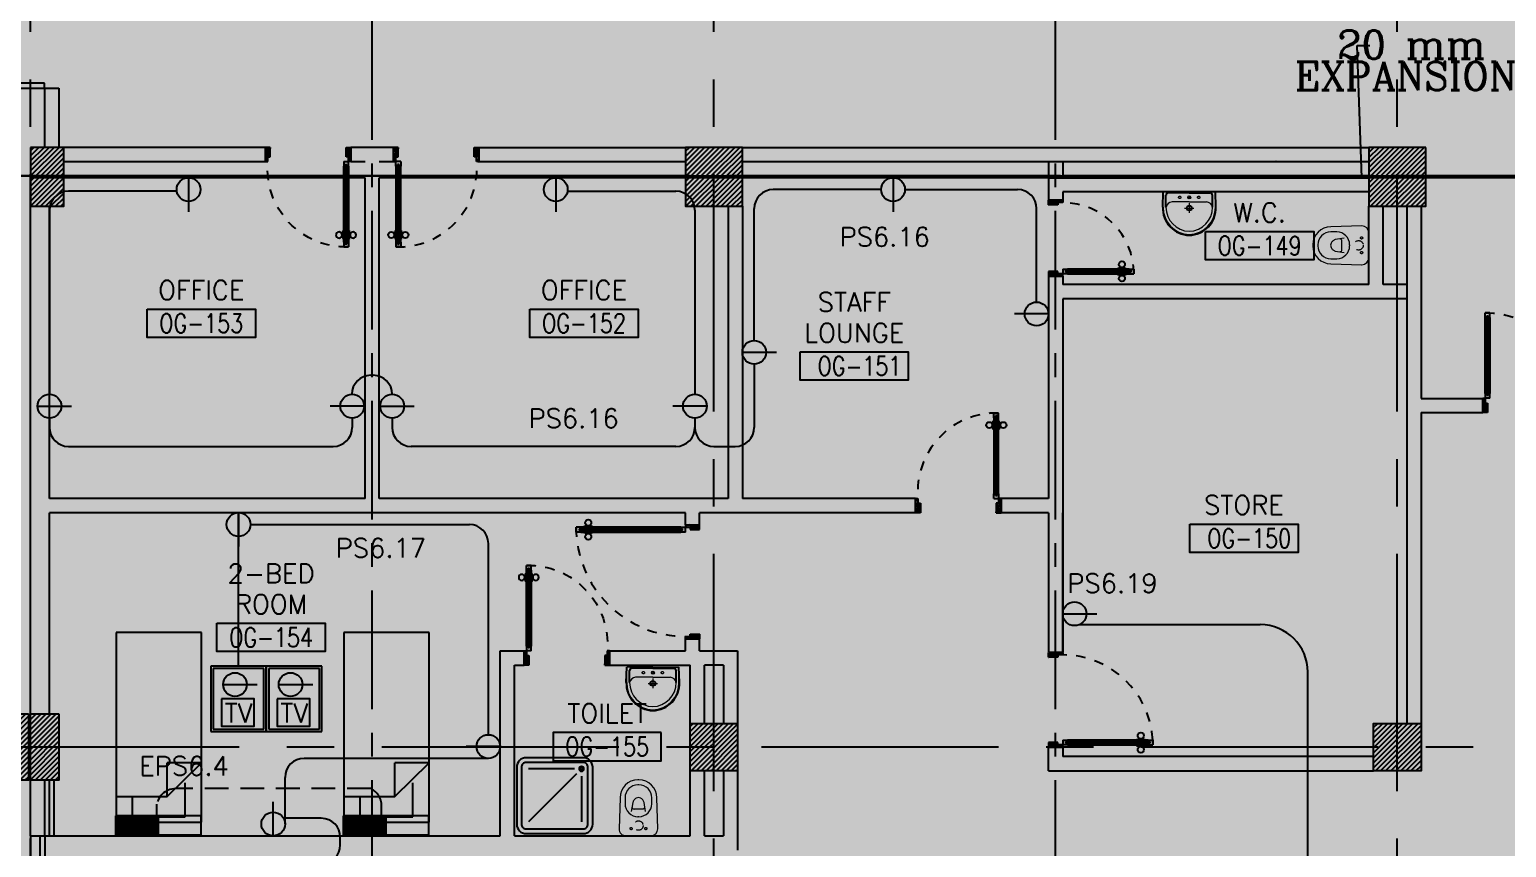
# Model space of a CAD drawing. Extents: x 0 to 93, y -1.5 to 78.
# Drawn here: x 50.06 to 65.62, y 25.94 to 34.56 of the extents above; entities that cross this region are included whole.
import ezdxf
from ezdxf.enums import TextEntityAlignment as Align

# ---------------------------------------------------------------- set-up
doc = ezdxf.new("R2010")
doc.units = 0
doc.header["$MEASUREMENT"] = 0
for name, pattern in [('CENTER', [2, 1.25, -0.25, 0.25, -0.25]), ('CENTERX2', [4, 2.5, -0.5, 0.5, -0.5]), ('DASHED', [0.75, 0.5, -0.25]), ('HIDDEN', [0.375, 0.25, -0.125]), ('HIDDEN2', [0.1875, 0.125, -0.0625])]:
    doc.linetypes.add(name, pattern=pattern)
doc.layers.get('0').update_dxf_attribs({"color": 11, "linetype": 'CONTINUOUS'})
for name, color, linetype in [('AXES', 11, 'CENTERX2'), ('AXES1', 11, 'CENTER'), ('COL', 11, 'CONTINUOUS'), ('DOOR', 11, 'CONTINUOUS'), ('E-CLINE', 4, 'CONTINUOUS'), ('E-HLINE', 4, 'HIDDEN'), ('E-SOCKETS', 4, 'CONTINUOUS'), ('E-TEXT', 4, 'CONTINUOUS'), ('EJ', 11, 'CONTINUOUS'), ('FIX', 11, 'CONTINUOUS'), ('FUR', 11, 'CONTINUOUS'), ('HAT', 11, 'CONTINUOUS'), ('INSUL', 11, 'CONTINUOUS'), ('RM-BOX', 11, 'CONTINUOUS'), ('RM-NAME', 11, 'CONTINUOUS'), ('RM-NO', 11, 'CONTINUOUS'), ('ROOF', 11, 'CONTINUOUS'), ('WALL', 11, 'CONTINUOUS'), ('WALL-F', 11, 'CONTINUOUS'), ('WIN', 11, 'CONTINUOUS')]:
    doc.layers.add(name, color=color, linetype=linetype)
doc.styles.add('ROMANC', font='romanc', dxfattribs={"height": 0.1})
doc.styles.add('ROMANS', font='ROMANS.shx', dxfattribs={"width": 0.6})
doc.dimstyles.new('DIM-OUT', dxfattribs={"dimscale": 0, "dimtxt": 0.24, "dimasz": 0.08, "dimexe": 0.02, "dimexo": 0.02, "dimgap": 0.05, "dimtad": 1, "dimdec": 0, "dimlfac": 1000, "dimzin": 0, "dimdsep": 46, "dimtxsty": 'ROMANS', "dimblk1": 'ARCHTICK', "dimblk2": 'ARCHTICK', "dimsah": 1, "dimcen": 0.01, "dimdle": 0.08, "dimclrd": 7, "dimclre": 7, "dimclrt": 2, "dimadec": 0, "dimazin": 0, "dimtp": 2, "dimtm": 2, "dimtfac": 0.114286, "dimtdec": 0, "dimtix": 1, "dimtmove": 2, "dimatfit": 3, "dimldrblk": 'ARCHTICK', "dimfxl": 0, "dimtolj": 1, "dimtzin": 0, "dimarcsym": 0})

# ---------------------------------------------------------------- blocks, each defined once
blk = doc.blocks.new('A$C376C1807')
at = {"layer": 'DOOR'}
for p, q in [((0, 0.9), (0, 0.85)), ((0.9, 0.9), (0, 0.9)), ((0, 0.85), (0.899, 0.85))]:
    blk.add_line(p, q, dxfattribs=at)
blk.add_arc((0, 0.9), 0.9, 270, 0, dxfattribs=at)
blk = doc.blocks.new('AH20A')
at = {"layer": 'FUR'}
for p, q in [((0, 0.5), (0, -0.5)), ((1, 0.5), (0, 0.5)), ((0.1358, 0.5), (0.1358, -0.0987)), ((1, -0.5), (1, 0.5)), ((0.1358, 0.3112), (0.0277, 0.3112)), ((0.0277, 0.3112), (0.0277, -0.3087)), ((0.1358, -0.0987), (0.3125, -0.5)), ((0.1358, -0.0987), (0.3125, -0.0987)), ((0.3125, -0.5), (0.3125, -0.0987)), ((0.0277, -0.3087), (0.2076, -0.3087)), ((0, -0.5), (1, -0.5))]:
    blk.add_line(p, q, dxfattribs=at)
blk = doc.blocks.new('WC1')
at = {"layer": 'FIX', "lineweight": 20}
for p, q in [((-210, 204), (-538, 194)), ((-727, 5), (-727, -5)), ((-674, 5), (-674, -5)), ((-534, 24), (-540, 0)), ((-540, 0), (-534, -24)), ((-475, 141), (-538, 141)), ((-395, 76), (-490, 60)), ((-339, 5), (-339, -5)), ((-137, 0), (-137, 131)), ((-137, -131), (-137, 0)), ((-538, -141), (-475, -141)), ((-490, -60), (-395, -76)), ((-538, -194), (-210, -204)), ((-213, -204), (-210, -204))]:
    blk.add_line(p, q, dxfattribs=at)
at = {"layer": 'FIX', "linetype": 'Continuous', "lineweight": 20}
blk.add_line((-420, -47), (-420, 45), dxfattribs=at)
at = {"layer": 'FIX', "linetype": 'HIDDEN2', "lineweight": 20, "ltscale": 0.3}
blk.add_circle((-245, 0), 49.8, dxfattribs=at)
at = {"layer": 'FIX', "linetype": 'HIDDEN', "lineweight": 20, "ltscale": 0.05}
for centre in [(-213, 78), (-213, -77)]:
    blk.add_circle(centre, 11.6, dxfattribs=at)
at = {"layer": 'FIX', "lineweight": 20}
for centre, radius, start, end in [((-538, 5), 189, 90, 180), ((-210, 131), 73, 360, 90), ((-538, 5), 136, 90, 180), ((-473, -7), 68.2, 128.9242, 152.8468), ((-464, -18), 82, 108.496, 128.9242), ((-475, 5), 136, 360, 90), ((-538, -5), 189, 180, 270), ((-538, -5), 136, 180, 270), ((-473, 7), 68.2, 207.1532, 231.0758), ((-464, 18), 82, 231.0758, 251.504), ((-475, -5), 136, 270, 0), ((-210, -131), 73, 270, 0)]:
    blk.add_arc(centre, radius, start, end, dxfattribs=at)
at = {"layer": 'FIX', "linetype": 'Continuous', "lineweight": 20}
for centre, start, end in [((-443, 46), 357.6662, 91.6121), ((-442, -46), 268.3879, 2.3338)]:
    blk.add_arc(centre, 22.3, start, end, dxfattribs=at)
blk = doc.blocks.new('LAV1')
at = {"layer": 'FIX', "linetype": 'ByBlock', "ltscale": 0.3}
for p, q in [((-280, 210), (-275, 50)), ((-245, 210), (-245, 85)), ((245, 210), (245, 85)), ((280, 210), (275, 50)), ((0, 60), (-220, 60)), ((0, 60), (220, 60))]:
    blk.add_line(p, q, dxfattribs=at)
at = {"layer": 'FIX', "linetype": 'Continuous', "lineweight": 20}
for p, q in [((-275, 210), (-275, 50)), ((275, 210), (275, 50)), ((0, 50), (-275, 50)), ((0, 50), (-252, 50)), ((0, 155), (-181, 155)), ((0, 155), (181, 155)), ((0, 50), (275, 50)), ((0, 50), (252, 50))]:
    blk.add_line(p, q, dxfattribs=at)
at = {"layer": 'FIX', "linetype": 'DASHED', "lineweight": 20, "ltscale": 0.05}
for p, q in [((50, 220), (-50, 220)), ((0, 170), (0, 270)), ((0, 170), (0, 270))]:
    blk.add_line(p, q, dxfattribs=at)
at = {"layer": 'FIX', "lineweight": 20}
for p, q in [((16, 107), (-15, 107)), ((0, 92), (0, 123))]:
    blk.add_line(p, q, dxfattribs=at)
for centre, radius in [((0, 220), 29.5), ((0, 220), 22.5), ((0, 107), 15.5)]:
    blk.add_circle(centre, radius, dxfattribs=at)
at = {"layer": 'FIX', "linetype": 'HIDDEN', "lineweight": 20, "ltscale": 0.05}
for centre in [(-100, 107), (100, 107)]:
    blk.add_circle(centre, 12.4, dxfattribs=at)
at = {"layer": 'FIX', "linetype": 'ByBlock', "ltscale": 0.3}
for centre, radius, start, end in [((7, 220), 287, 91.3776, 182.0064), ((-7, 220), 287, 357.9936, 88.6224), ((-220, 85), 24.9, 179.7021, 269.9486), ((220, 85), 24.9, 270.0514, 0.2979)]:
    blk.add_arc(centre, radius, start, end, dxfattribs=at)
at = {"layer": 'FIX', "linetype": 'Continuous', "lineweight": 20}
for centre, radius, start, end in [((8, 217), 283, 91.6988, 181.351), ((-8, 217), 283, 358.649, 88.3012), ((8, 212), 253, 91.7328, 180.4884), ((-8, 212), 253, 359.5116, 88.2672), ((-179, 222), 66.9, 190.2006, 268.0786), ((179, 222), 66.9, 271.9214, 349.7994)]:
    blk.add_arc(centre, radius, start, end, dxfattribs=at)
blk = doc.blocks.new('SHR1')
at = {"layer": 'FIX'}
for p, q in [((-196, 196), (-700, 700)), ((-143, 218), (-143, 700)), ((-218, 143), (-700, 143))]:
    blk.add_line(p, q, dxfattribs=at)
for points in [[(-825, 125), (-825, 725, -0.414214), (-725, 825), (-125, 825, -0.414214), (-25, 725), (-25, 125, -0.414214), (-125, 25), (-725, 25, -0.414214)], [(-775, 125), (-775, 725, -0.414214), (-725, 775), (-125, 775, -0.414214), (-75, 725), (-75, 125, -0.414214), (-125, 75), (-725, 75, -0.414214)]]:
    blk.add_lwpolyline(points, format="xyb", close=True, dxfattribs=at)
for radius in [25, 15]:
    blk.add_circle((-143, 143), radius, dxfattribs=at)
blk = doc.blocks.new('RM1')
at = {"layer": 'RM-BOX'}
blk.add_lwpolyline([(570, -200), (-570, -200), (-570, -500), (570, -500)], close=True, dxfattribs=at)
at = {"layer": 'RM-NAME', "style": 'ROMANS'}
for tag, p in [('ROOMNAME1', (0, 324)), ('ROOMNAME2', (0, 0))]:
    blk.add_attdef(tag, text='', height=200, dxfattribs=at).set_placement(p, align=Align.MIDDLE)
at = {"layer": 'RM-NO', "style": 'ROMANS', "width": 0.8}
blk.add_attdef('ROOMNO', text='', height=200, dxfattribs=at).set_placement((0, -350), align=Align.MIDDLE)
blk = doc.blocks.new('DOOR90')
at = {"layer": 'DOOR', "linetype": 'ByBlock'}
for p, q in [((0, 0), (-150, 0)), ((-200, -25), (-1000, -25)), ((-200, -42), (-1000, -42)), ((-200, -58), (-1000, -58)), ((-1000, -75), (-200, -75))]:
    blk.add_line(p, q, dxfattribs=at)
at = {"layer": 'DOOR', "color": 0, "linetype": 'ByBlock'}
for p, q in [((-150, 0), (-150, -25)), ((-150, 0), (0, 0)), ((0, -50), (0, 0)), ((-1050, -25), (-1050, -75)), ((-1050, -75), (-1050, -25)), ((-1000, -25), (-1050, -25)), ((-1000, -75), (-1050, -75)), ((-1020, -42), (-1020, -58)), ((-1000, -42), (-1020, -42)), ((-1000, -58), (-1020, -58)), ((-1000, -25), (-1000, -42)), ((-1000, -58), (-1000, -75)), ((-968, -25), (-968, -18)), ((-878, -18), (-968, -18)), ((-968, -75), (-968, -82)), ((-878, -82), (-968, -82)), ((-955, -18), (-955, -9)), ((-955, -9), (-890, -9)), ((-955, -18), (-890, -18)), ((-955, -82), (-955, -91)), ((-955, -82), (-890, -82)), ((-955, -91), (-890, -91)), ((-890, -18), (-890, -9)), ((-890, -82), (-890, -91)), ((-878, -25), (-878, -18)), ((-878, -75), (-878, -82)), ((-200, -42), (-200, -25)), ((-200, -25), (-150, -25)), ((-180, -42), (-200, -42)), ((-200, -75), (-200, -58)), ((-200, -58), (-180, -58)), ((-150, -75), (-200, -75)), ((-180, -58), (-180, -42)), ((-150, -75), (-150, -25)), ((-150, -25), (-100, -25)), ((-100, -25), (-100, -50)), ((-100, -50), (0, -50)), ((-150, -900), (-150, -875)), ((-150, -875), (-100, -875)), ((0, -900), (-150, -900)), ((-150, -900), (0, -900)), ((-100, -850), (0, -850)), ((-100, -875), (-100, -850)), ((0, -850), (0, -900))]:
    blk.add_line(p, q, dxfattribs=at)
at = {"layer": 'DOOR', "color": 9, "linetype": 'ByBlock'}
for p, q in [((0, -50), (-114, 0)), ((0, -50), (-40, 0)), ((0, -50), (-100, -37)), ((0, -850), (-114, -900)), ((0, -850), (-100, -863)), ((0, -850), (-40, -900))]:
    blk.add_line(p, q, dxfattribs=at)
at = {"layer": 'DOOR', "color": 0, "linetype": 'ByBlock'}
for centre in [(-923, 24), (-923, -124)]:
    blk.add_circle(centre, 32.4, dxfattribs=at)
at = {"layer": 'DOOR', "color": 9, "linetype": 'ByBlock'}
for centre, radius, start, end in [((0, -50), 74.4, 137.7764, 180), ((0, -50), 54.4, 113.2074, 180), ((0, -50), 154, 161.1053, 166.2858), ((0, -50), 134, 158.1598, 169.28), ((0, -50), 114, 154.0838, 167.3774), ((0, -50), 94.4, 148.0182, 180), ((0, -50), 34.4, 90, 180), ((0, -50), 14.4, 90, 180), ((0, -850), 154, 193.7142, 198.8947), ((0, -850), 134, 190.72, 201.8402), ((0, -850), 94.4, 180, 211.9818), ((0, -850), 74.4, 180, 222.2236), ((0, -850), 54.4, 180, 246.7926), ((0, -850), 34.4, 180, 270), ((0, -850), 14.4, 180, 270)]:
    blk.add_arc(centre, radius, start, end, dxfattribs=at)
at = {"layer": 'DOOR', "linetype": 'HIDDEN', "ltscale": 0.5}
blk.add_arc((-222, -50), 828, 178.2701, 275.003, dxfattribs=at)
blk = doc.blocks.new('DOOR80')
at = {"layer": 'DOOR', "color": 0, "linetype": 'ByBlock'}
for p, q in [((-91, 805), (-91, 740)), ((-82, 805), (-91, 805)), ((-82, 728), (-82, 818)), ((-75, 818), (-82, 818)), ((-82, 805), (-82, 740)), ((-75, 850), (-75, 900)), ((-75, 900), (-25, 900)), ((-25, 900), (-75, 900)), ((-58, 850), (-75, 850)), ((-58, 850), (-58, 870)), ((-42, 870), (-58, 870)), ((-42, 850), (-42, 870)), ((-25, 850), (-42, 850)), ((-25, 850), (-25, 900)), ((-25, 818), (-18, 818)), ((-18, 728), (-18, 818)), ((-18, 805), (-18, 740)), ((-18, 805), (-9, 805)), ((-9, 805), (-9, 740)), ((-82, 740), (-91, 740)), ((-75, 728), (-82, 728)), ((-25, 728), (-18, 728)), ((-18, 740), (-9, 740)), ((-75, 200), (-58, 200)), ((-75, 150), (-75, 200)), ((-58, 200), (-58, 180)), ((-58, 180), (-42, 180)), ((-42, 200), (-25, 200)), ((-42, 180), (-42, 200)), ((-25, 200), (-25, 150)), ((-800, 150), (-800, 0)), ((-800, 150), (-775, 150)), ((-800, 0), (-800, 150)), ((-750, 0), (-800, 0)), ((-775, 150), (-775, 100)), ((-775, 100), (-750, 100)), ((-750, 100), (-750, 0)), ((-75, 150), (-25, 150)), ((-50, 100), (-50, 0)), ((-25, 100), (-50, 100)), ((-50, 0), (0, 0)), ((0, 150), (-25, 150)), ((-25, 150), (-25, 100)), ((0, 0), (0, 150)), ((0, 150), (0, 0))]:
    blk.add_line(p, q, dxfattribs=at)
at = {"layer": 'DOOR', "linetype": 'ByBlock'}
for p, q in [((-75, 850), (-75, 200)), ((-58, 200), (-58, 850)), ((-42, 200), (-42, 850)), ((-25, 200), (-25, 850))]:
    blk.add_line(p, q, dxfattribs=at)
at = {"layer": 'DOOR', "color": 9, "linetype": 'ByBlock'}
for p, q in [((-750, 0), (-800, 114)), ((-750, 0), (-800, 40)), ((-750, 0), (-763, 100)), ((-50, 0), (0, 114)), ((-50, 0), (-37, 100)), ((-50, 0), (0, 40))]:
    blk.add_line(p, q, dxfattribs=at)
at = {"layer": 'DOOR', "color": 0, "linetype": 'ByBlock'}
for centre in [(-124, 773), (24, 773)]:
    blk.add_circle(centre, 32.4, dxfattribs=at)
at = {"layer": 'DOOR', "linetype": 'HIDDEN', "ltscale": 0.5}
blk.add_arc((-25, 150), 750, 90, 180, dxfattribs=at)
at = {"layer": 'DOOR', "color": 9, "linetype": 'ByBlock'}
for centre, radius, start, end in [((-750, 0), 154, 103.7142, 108.8947), ((-750, 0), 134, 100.72, 111.8402), ((-750, 0), 94.4, 90, 121.9818), ((-750, 0), 74.4, 90, 132.2236), ((-750, 0), 54.4, 90, 156.7926), ((-750, 0), 34.4, 90, 180), ((-750, 0), 14.4, 90, 180), ((-50, 0), 94.4, 58.0182, 90), ((-50, 0), 74.4, 47.7764, 90), ((-50, 0), 54.4, 23.2074, 90), ((-50, 0), 34.4, 0, 90), ((-50, 0), 14.4, 0, 90), ((-50, 0), 134, 68.1598, 79.28), ((-50, 0), 114, 64.0838, 77.3774), ((-50, 0), 154, 71.1053, 76.2858)]:
    blk.add_arc(centre, radius, start, end, dxfattribs=at)
blk = doc.blocks.new('DOOR-10')
at = {"layer": 'DOOR', "color": 0, "linetype": 'ByBlock'}
for p, q in [((-26, 1100), (-76, 1100)), ((-76, 1100), (-26, 1100)), ((-76, 1050), (-76, 1100)), ((-26, 1050), (-26, 1100)), ((-83, 1005), (-92, 1005)), ((-92, 1005), (-92, 940)), ((-83, 940), (-92, 940)), ((-76, 1018), (-83, 1018)), ((-83, 928), (-83, 1018)), ((-83, 1005), (-83, 940)), ((-59, 1050), (-76, 1050)), ((-43, 1070), (-59, 1070)), ((-59, 1050), (-59, 1070)), ((-43, 1050), (-43, 1070)), ((-26, 1050), (-43, 1050)), ((-26, 1018), (-18, 1018)), ((-18, 928), (-18, 1018)), ((-18, 1005), (-9, 1005)), ((-18, 1005), (-18, 940)), ((-18, 940), (-9, 940)), ((-9, 1005), (-9, 940)), ((-76, 928), (-83, 928)), ((-26, 928), (-18, 928)), ((-76, 200), (-59, 200)), ((-76, 150), (-76, 200)), ((-59, 200), (-59, 180)), ((-59, 180), (-43, 180)), ((-43, 200), (-26, 200)), ((-43, 180), (-43, 200)), ((-26, 200), (-26, 150)), ((-1001, 0), (-1001, 150)), ((-1001, 150), (-976, 150)), ((-1001, 150), (-1001, 0)), ((-951, 0), (-1001, 0)), ((-976, 150), (-976, 100)), ((-976, 100), (-951, 100)), ((-951, 100), (-951, 0)), ((-76, 150), (-26, 150)), ((-51, 100), (-51, 0)), ((-26, 100), (-51, 100)), ((-51, 0), (-1, 0)), ((-1, 150), (-26, 150)), ((-26, 150), (-26, 100))]:
    blk.add_line(p, q, dxfattribs=at)
at = {"layer": 'DOOR', "linetype": 'ByBlock'}
for p, q in [((-76, 1050), (-76, 200)), ((-59, 200), (-59, 1050)), ((-43, 200), (-43, 1050)), ((-26, 200), (-26, 1050))]:
    blk.add_line(p, q, dxfattribs=at)
at = {"layer": 'DOOR', "color": 9, "linetype": 'ByBlock'}
for p, q in [((-951, 0), (-1001, 114)), ((-951, 0), (-1001, 40)), ((-951, 0), (-964, 100)), ((-51, 0), (-1, 114)), ((-51, 0), (-37, 100)), ((-51, 0), (-1, 40)), ((-1, 0), (-1, 150))]:
    blk.add_line(p, q, dxfattribs=at)
at = {"layer": 'DOOR', "color": 0, "linetype": 'ByBlock'}
for centre in [(-124, 973), (23, 973)]:
    blk.add_circle(centre, 32.4, dxfattribs=at)
at = {"layer": 'DOOR', "linetype": 'HIDDEN', "ltscale": 0.5}
blk.add_arc((-23, 149), 952, 93.1482, 179.9482, dxfattribs=at)
at = {"layer": 'DOOR', "color": 9, "linetype": 'ByBlock'}
for centre, radius, start, end in [((-951, 0), 154, 103.7142, 108.8947), ((-951, 0), 134, 100.72, 111.8402), ((-951, 0), 94.4, 90, 121.9818), ((-951, 0), 74.4, 90, 132.2236), ((-951, 0), 54.4, 90, 156.7926), ((-951, 0), 34.4, 90, 180), ((-951, 0), 14.4, 90, 180), ((-51, 0), 94.4, 58.0182, 90), ((-51, 0), 74.4, 47.7764, 90), ((-51, 0), 54.4, 23.2074, 90), ((-51, 0), 34.4, 0, 90), ((-51, 0), 14.4, 0, 90), ((-51, 0), 134, 68.1598, 79.28), ((-51, 0), 114, 64.0838, 77.3774), ((-51, 0), 154, 71.1053, 76.2858)]:
    blk.add_arc(centre, radius, start, end, dxfattribs=at)
blk = doc.blocks.new('DOOR100')
at = {"layer": 'DOOR', "color": 0, "linetype": 'ByBlock'}
for p, q in [((-76, 1251), (-76, 1301)), ((-76, 1301), (-26, 1301)), ((-26, 1301), (-76, 1301)), ((-59, 1251), (-76, 1251)), ((-59, 1251), (-59, 1271)), ((-43, 1271), (-59, 1271)), ((-43, 1251), (-43, 1271)), ((-26, 1251), (-43, 1251)), ((-26, 1251), (-26, 1301)), ((-92, 1206), (-92, 1141)), ((-83, 1206), (-92, 1206)), ((-83, 1141), (-92, 1141)), ((-83, 1129), (-83, 1219)), ((-76, 1219), (-83, 1219)), ((-83, 1206), (-83, 1141)), ((-76, 1129), (-83, 1129)), ((-26, 1219), (-19, 1219)), ((-26, 1129), (-19, 1129)), ((-19, 1129), (-19, 1219)), ((-19, 1206), (-19, 1141)), ((-19, 1206), (-10, 1206)), ((-19, 1141), (-10, 1141)), ((-10, 1206), (-10, 1141)), ((-76, 200), (-59, 200)), ((-76, 150), (-76, 200)), ((-59, 200), (-59, 180)), ((-59, 180), (-43, 180)), ((-43, 200), (-26, 200)), ((-43, 180), (-43, 200)), ((-26, 200), (-26, 150)), ((-1201, 0), (-1201, 150)), ((-1201, 150), (-1176, 150)), ((-1201, 150), (-1201, 0)), ((-1151, 0), (-1201, 0)), ((-1176, 150), (-1176, 100)), ((-1176, 100), (-1151, 100)), ((-1151, 100), (-1151, 0)), ((-76, 150), (-26, 150)), ((-51, 100), (-51, 0)), ((-26, 100), (-51, 100)), ((-51, 0), (-1, 0)), ((-1, 150), (-26, 150)), ((-26, 150), (-26, 100)), ((-1, 150), (-1, 0))]:
    blk.add_line(p, q, dxfattribs=at)
at = {"layer": 'DOOR', "linetype": 'ByBlock'}
for p, q in [((-76, 1251), (-76, 200)), ((-59, 200), (-59, 1251)), ((-43, 200), (-43, 1251)), ((-26, 200), (-26, 1251))]:
    blk.add_line(p, q, dxfattribs=at)
at = {"layer": 'DOOR', "color": 9, "linetype": 'ByBlock'}
for p, q in [((-1151, 0), (-1201, 114)), ((-1151, 0), (-1201, 40)), ((-1151, 0), (-1164, 100)), ((-51, 0), (-1, 114)), ((-51, 0), (-38, 100)), ((-51, 0), (-1, 40))]:
    blk.add_line(p, q, dxfattribs=at)
at = {"layer": 'DOOR', "color": 0, "linetype": 'ByBlock'}
for centre in [(-125, 1174), (22, 1174)]:
    blk.add_circle(centre, 32.4, dxfattribs=at)
at = {"layer": 'DOOR', "linetype": 'HIDDEN', "ltscale": 0.5}
blk.add_arc((-27, 152), 1149, 89.961, 180.0931, dxfattribs=at)
at = {"layer": 'DOOR', "color": 9, "linetype": 'ByBlock'}
for centre, radius, start, end in [((-1151, 0), 154, 103.7142, 108.8947), ((-1151, 0), 134, 100.72, 111.8402), ((-1151, 0), 94.4, 90, 121.9818), ((-1151, 0), 74.4, 90, 132.2236), ((-1151, 0), 54.4, 90, 156.7926), ((-1151, 0), 34.4, 90, 180), ((-1151, 0), 14.4, 90, 180), ((-51, 0), 94.4, 58.0182, 90), ((-51, 0), 74.4, 47.7764, 90), ((-51, 0), 54.4, 23.2074, 90), ((-51, 0), 34.4, 0, 90), ((-51, 0), 14.4, 0, 90), ((-51, 0), 134, 68.1598, 79.28), ((-51, 0), 114, 64.0838, 77.3774), ((-51, 0), 154, 71.1053, 76.2858)]:
    blk.add_arc(centre, radius, start, end, dxfattribs=at)
blk = doc.blocks.new('A$C272A55A0')
at = {"layer": 'DOOR', "color": 0, "linetype": 'ByBlock'}
for p, q in [((0, 900), (0, 1050)), ((50, 1050), (0, 1050)), ((25, 950), (50, 950)), ((25, 900), (25, 950)), ((50, 950), (50, 1050)), ((1750, 950), (1750, 1050)), ((1750, 1050), (1800, 1050)), ((1775, 950), (1750, 950)), ((1775, 900), (1775, 950)), ((1800, 1050), (1800, 900)), ((0, 900), (25, 900)), ((75, 900), (25, 900)), ((25, 850), (25, 900)), ((42, 850), (25, 850)), ((58, 870), (42, 870)), ((42, 870), (42, 850)), ((58, 850), (58, 870)), ((75, 850), (58, 850)), ((75, 900), (75, 850)), ((1725, 900), (1775, 900)), ((1725, 900), (1725, 850)), ((1725, 850), (1742, 850)), ((1742, 870), (1758, 870)), ((1742, 850), (1742, 870)), ((1758, 870), (1758, 850)), ((1758, 850), (1775, 850)), ((1800, 900), (1775, 900)), ((1775, 850), (1775, 900)), ((1718, 160), (1709, 160)), ((1709, 95), (1709, 160)), ((1725, 173), (1718, 173)), ((1718, 173), (1718, 83)), ((1718, 95), (1718, 160)), ((1775, 173), (1782, 173)), ((1782, 173), (1782, 83)), ((1782, 160), (1791, 160)), ((1782, 95), (1782, 160)), ((1791, 95), (1791, 160)), ((25, 50), (42, 50)), ((25, 50), (25, 0)), ((25, 0), (75, 0)), ((75, 0), (25, 0)), ((42, 50), (42, 30)), ((42, 30), (58, 30)), ((58, 50), (75, 50)), ((58, 50), (58, 30)), ((75, 50), (75, 0)), ((1718, 95), (1709, 95)), ((1725, 83), (1718, 83)), ((1742, 50), (1725, 50)), ((1725, 50), (1725, 0)), ((1775, 0), (1725, 0)), ((1725, 0), (1775, 0)), ((1742, 50), (1742, 30)), ((1758, 30), (1742, 30)), ((1775, 50), (1758, 50)), ((1758, 50), (1758, 30)), ((1775, 83), (1782, 83)), ((1775, 50), (1775, 0)), ((1782, 95), (1791, 95))]:
    blk.add_line(p, q, dxfattribs=at)
at = {"layer": 'DOOR', "color": 9, "linetype": 'ByBlock'}
for p, q in [((50, 1050), (0, 1010)), ((50, 1050), (0, 937)), ((50, 1050), (37, 950)), ((1750, 1050), (1800, 1010)), ((1750, 1050), (1800, 937)), ((1750, 1050), (1763, 950))]:
    blk.add_line(p, q, dxfattribs=at)
at = {"layer": 'DOOR', "linetype": 'ByBlock'}
for p, q in [((25, 850), (25, 50)), ((42, 850), (42, 50)), ((58, 850), (58, 50)), ((75, 50), (75, 850)), ((1725, 50), (1725, 850)), ((1742, 850), (1742, 50)), ((1758, 850), (1758, 50)), ((1775, 850), (1775, 50))]:
    blk.add_line(p, q, dxfattribs=at)
at = {"layer": 'DOOR', "color": 0, "linetype": 'ByBlock'}
for centre in [(1676, 128), (1824, 128)]:
    blk.add_circle(centre, 32.4, dxfattribs=at)
at = {"layer": 'DOOR', "color": 9, "linetype": 'ByBlock'}
for centre, radius, start, end in [((50, 1050), 54.4, 203.2074, 270), ((50, 1050), 74.4, 227.7764, 270), ((50, 1050), 94.4, 238.0182, 270), ((50, 1050), 114, 244.0838, 257.3774), ((50, 1050), 34.4, 180, 270), ((50, 1050), 14.4, 180, 270), ((1750, 1050), 14.4, 270, 0), ((1750, 1050), 34.4, 270, 0), ((1750, 1050), 54.4, 270, 336.7926), ((1750, 1050), 74.4, 270, 312.2236), ((1750, 1050), 94.4, 270, 301.9818), ((1750, 1050), 114, 282.6226, 295.9162), ((50, 1050), 134, 248.1598, 259.28), ((50, 1050), 154, 251.1053, 256.2858), ((1750, 1050), 134, 280.72, 291.8402), ((1750, 1050), 154, 283.7142, 288.8947)]:
    blk.add_arc(centre, radius, start, end, dxfattribs=at)
at = {"layer": 'DOOR', "linetype": 'HIDDEN', "ltscale": 0.5}
for centre, start, end in [((50, 851), 268.3174, 3.2965), ((1750, 851), 176.7035, 271.6826)]:
    blk.add_arc(centre, 851, start, end, dxfattribs=at)
at = {"layer": 'WALL', "linetype": 'ByBlock'}
blk.add_line((1800, 900), (1800, 1050), dxfattribs=at)
blk = doc.blocks.new('C11')
at = {"layer": 'HAT'}
h = blk.add_hatch(dxfattribs=at)
h.set_pattern_fill('ANSI31', color=256, scale=300, style=0)
h.set_pattern_definition([(45, (-248556.182, -75061.005), (-26.5165043, 26.5165043), [])])
h.paths.add_polyline_path([(300, 700), (0, 700), (0, 350), (300, 350)])
h.paths.add_polyline_path([(300, 350), (0, 350), (0, 0), (300, 0)])
at = {"layer": 'COL'}
blk.add_lwpolyline([(300, 700), (300, 0), (0, 0), (0, 700)], close=True, dxfattribs=at)
blk = doc.blocks.new('C11D')
at = {"layer": 'COL', "linetype": 'ByBlock'}
for p in [(-320, 0), (0, 0)]:
    blk.add_blockref('C11', p, dxfattribs=at)
blk = doc.blocks.new('C5')
at = {"layer": 'HAT', "linetype": 'ByBlock'}
h = blk.add_hatch(dxfattribs=at)
h.set_pattern_fill('ANSI31', color=256, scale=300, style=0)
h.set_pattern_definition([(45, (-223356.182, -51411.005), (-26.516504, 26.516504), [])])
h.paths.add_polyline_path([(300, 300), (0, 300), (0, 0), (300, 0)])
h.paths.add_polyline_path([(600, 300), (300, 300), (300, 0), (600, 0)])
at = {"layer": 'COL'}
blk.add_lwpolyline([(600, 300), (0, 300), (0, 0), (600, 0)], close=True, dxfattribs=at)
blk = doc.blocks.new('C7')
at = {"layer": 'HAT'}
h = blk.add_hatch(dxfattribs=at)
h.set_pattern_fill('ANSI31', color=256, scale=300, style=0)
h.set_pattern_definition([(45, (-248876.182, -51411.005), (-26.5165043, 26.5165043), [])])
h.paths.add_polyline_path([(350, 300), (250, 300), (0, 300), (0, 0), (350, 0)])
at = {"layer": 'COL'}
blk.add_lwpolyline([(0, 300), (0, 0), (350, 0), (350, 300)], close=True, dxfattribs=at)
blk = doc.blocks.new('COL50')
at = {"layer": 'COL'}
blk.add_lwpolyline([(-250, 250), (-250, -250), (250, -250), (250, 250)], close=True, dxfattribs=at)
blk = doc.blocks.new('*X66')
at = {"color": 0}
for p, q in [((235129, 139881), (235597, 140350)), ((235129, 139934), (235544, 140350)), ((235129, 139987), (235491, 140350)), ((235129, 140040), (235438, 140350)), ((235129, 140093), (235385, 140350)), ((235129, 140146), (235332, 140350)), ((235129, 140199), (235279, 140350)), ((235129, 140253), (235226, 140350)), ((235129, 140306), (235173, 140350)), ((235150, 139850), (235629, 140328)), ((235203, 139850), (235629, 140275)), ((235256, 139850), (235629, 140222)), ((235309, 139850), (235629, 140169)), ((235362, 139850), (235629, 140116)), ((235415, 139850), (235629, 140063)), ((235468, 139850), (235629, 140010)), ((235521, 139850), (235629, 139957)), ((235574, 139850), (235629, 139904))]:
    blk.add_line(p, q, dxfattribs=at)
blk = doc.blocks.new('*X67')
at = {"color": 0}
for p, q in [((227929, 139894), (228385, 140350)), ((227929, 139947), (228331, 140350)), ((227929, 140000), (228278, 140350)), ((227929, 140053), (228225, 140350)), ((227929, 140106), (228172, 140350)), ((227929, 140159), (228119, 140350)), ((227929, 140212), (228066, 140350)), ((227929, 140265), (228013, 140350)), ((227929, 140318), (227960, 140350)), ((227938, 139850), (228429, 140341)), ((227991, 139850), (228429, 140288)), ((228044, 139850), (228429, 140235)), ((228097, 139850), (228429, 140182)), ((228150, 139850), (228429, 140129)), ((228203, 139850), (228429, 140076)), ((228256, 139850), (228429, 140023)), ((228309, 139850), (228429, 139969)), ((228362, 139850), (228429, 139916)), ((228415, 139850), (228429, 139863))]:
    blk.add_line(p, q, dxfattribs=at)
blk = doc.blocks.new('BHU')
at = {"color": 8}
for p, q in [((0, -311), (145, 1)), ((0, -340), (159, 1)), ((0, -370), (173, 1)), ((0, -399), (187, 1)), ((0, -281), (132, 1)), ((0, -251), (118, 1)), ((0, -15), (7, 1)), ((0, -44), (21, 1)), ((0, -74), (35, 1)), ((0, -104), (49, 1)), ((0, -133), (63, 1)), ((0, -163), (76, 1)), ((0, -192), (90, 1)), ((0, -222), (104, 1)), ((0, -429), (199, -1)), ((4, -450), (199, -31)), ((18, -450), (199, -61)), ((32, -450), (199, -90)), ((45, -450), (199, -120)), ((59, -450), (199, -149)), ((73, -450), (199, -179)), ((87, -450), (199, -208)), ((101, -450), (199, -238)), ((114, -450), (199, -268)), ((128, -450), (199, -297)), ((142, -450), (199, -327)), ((156, -450), (199, -356)), ((169, -450), (199, -386)), ((183, -450), (199, -416)), ((197, -450), (199, -445))]:
    blk.add_line(p, q, dxfattribs=at)
at = {"layer": 'E-SOCKETS'}
for p, q in [((0, 450), (199, 450)), ((0, -450), (0, 450)), ((199, 450), (199, -450))]:
    blk.add_line(p, q, dxfattribs=at)
at = {"layer": 'E-SOCKETS', "color": 4}
for p, q in [((0, 1), (199, 1)), ((0, -450), (199, -450))]:
    blk.add_line(p, q, dxfattribs=at)

msp = doc.modelspace()

# ---------------------------------------------------------------- linework, layer by layer
at = {"layer": 'AXES'}
for p, q in [((57.2717, -1.4643), (57.2717, 77.3484)), ((64.4717, -1.4643), (64.4717, 77.3484)), ((50.0717, -1.4643), (50.0717, 76.9984)), ((91.9217, 33.02), (24.2317, 33.02)), ((92.2717, 27), (24.2317, 27))]:
    msp.add_line(p, q, dxfattribs=at)
at = {"layer": 'AXES1'}
for p, q in [((53.6717, 5.4), (53.6717, 64.22)), ((60.8717, 5.4), (60.8717, 64.22))]:
    msp.add_line(p, q, dxfattribs=at)
at = {"layer": 'E-CLINE', "color": 4}
for p, q in [((51.6137, 32.8573), (50.4717, 32.8573)), ((55.7296, 32.8573), (56.8717, 32.8573)), ((50.2717, 32.6573), (50.2717, 30.7178)), ((57.0717, 32.6573), (57.0717, 30.7178)), ((60.6717, 31.6894), (60.6717, 32.675)), ((50.2717, 30.4678), (50.2717, 30.3686)), ((53.4612, 30.4678), (53.4612, 30.3686)), ((53.8821, 30.4678), (53.8821, 30.3686)), ((57.0717, 30.4678), (57.0717, 30.3686)), ((61.1211, 28.2905), (63.0282, 28.2905))]:
    msp.add_line(p, q, dxfattribs=at)
at = {"layer": 'E-CLINE', "color": 4, "linetype": 'Continuous'}
for p, q in [((59.0342, 32.875), (57.8967, 32.875)), ((59.2842, 32.875), (60.4717, 32.875)), ((57.6967, 31.285), (57.6967, 32.675)), ((57.6967, 31.035), (57.6967, 30.3686)), ((53.6571, 30.9178), (53.6821, 30.9178)), ((50.4717, 30.1686), (53.2612, 30.1686)), ((56.8717, 30.1686), (54.0821, 30.1686)), ((57.2717, 30.1686), (57.4967, 30.1686)), ((52.2633, 27.8522), (52.2633, 29.4708)), ((52.3883, 29.3458), (54.6954, 29.3458)), ((54.8954, 27.1311), (54.8954, 29.1458)), ((54.8954, 26.8811), (52.954, 26.8811)), ((52.754, 26.19), (52.754, 26.6811))]:
    msp.add_line(p, q, dxfattribs=at)
at = {"layer": 'E-CLINE', "color": 4, "linetype": 'ByBlock'}
for p, q in [((63.5282, 22.9412), (63.5282, 27.7905)), ((53.1354, 26.25), (52.7386, 26.25)), ((53.3354, 25.97), (53.3354, 26.05))]:
    msp.add_line(p, q, dxfattribs=at)
at = {"layer": 'E-CLINE', "color": 4}
for centre, start, end in [((50.4717, 32.6573), 90, 180), ((56.8717, 32.6573), 0, 90)]:
    msp.add_arc(centre, 0.2, start, end, dxfattribs=at)
at = {"layer": 'E-CLINE', "color": 4, "linetype": 'Continuous'}
for centre, radius, start, end in [((57.8967, 32.675), 0.2, 90, 180), ((60.4717, 32.675), 0.2, 0, 90), ((53.6571, 30.7178), 0.2, 90, 180), ((53.6821, 30.7178), 0.2, 0, 90), ((50.4717, 30.3686), 0.2, 180, 270), ((53.2612, 30.3686), 0.2, 270, 360), ((54.0821, 30.3686), 0.2, 180, 270), ((56.8717, 30.3686), 0.2, 270, 360), ((57.2717, 30.3686), 0.2, 180, 270), ((57.4967, 30.3686), 0.2, 270, 0), ((54.6954, 29.1458), 0.2, 0, 90), ((63.0282, 27.7905), 0.5, 0, 90), ((52.954, 26.6811), 0.2, 90, 180)]:
    msp.add_arc(centre, radius, start, end, dxfattribs=at)
at = {"layer": 'E-CLINE', "color": 4, "linetype": 'ByBlock'}
for centre, start, end in [((53.1354, 26.05), 0, 90), ((53.1354, 25.97), 270, 0)]:
    msp.add_arc(centre, 0.2, start, end, dxfattribs=at)
at = {"layer": 'E-HLINE', "color": 4}
for p, q in [((53.658, 26.5625), (51.6007, 26.5625)), ((51.4038, 26.2793), (51.4038, 26.3974)), ((53.7708, 26.2644), (53.7708, 26.3825))]:
    msp.add_line(p, q, dxfattribs=at)
for centre, start, end in [((51.6007, 26.3625), 90, 180), ((53.5708, 26.3825), 0, 64.15807)]:
    msp.add_arc(centre, 0.2, start, end, dxfattribs=at)
at = {"layer": 'E-SOCKETS'}
for p, q in [((51.7374, 33), (51.7374, 32.6417)), ((55.6059, 33), (55.6059, 32.6417)), ((59.1592, 33), (59.1592, 32.6417)), ((60.7967, 31.5644), (60.4383, 31.5644)), ((57.5717, 31.16), (57.93, 31.16)), ((50.1467, 30.5928), (50.505, 30.5928)), ((53.5862, 30.5928), (53.2279, 30.5928)), ((53.7571, 30.5928), (54.1154, 30.5928)), ((57.1967, 30.5928), (56.8383, 30.5928)), ((52.2633, 29.4708), (52.2633, 29.1125)), ((60.9467, 28.4053), (61.305, 28.4053)), ((51.9704, 27.8522), (51.9704, 27.1649)), ((52.5563, 27.8522), (51.9704, 27.8522)), ((53.1422, 27.8522), (52.5563, 27.8522)), ((52.5563, 27.1649), (52.5563, 27.8522)), ((52.5563, 27.8522), (52.5563, 27.1649)), ((53.1422, 27.1649), (53.1422, 27.8522)), ((52.1011, 27.6586), (52.4595, 27.6586)), ((52.6871, 27.6586), (53.0454, 27.6586)), ((51.9704, 27.1649), (52.5563, 27.1649)), ((52.5563, 27.1649), (53.1422, 27.1649)), ((55.0204, 27.0061), (54.662, 27.0061)), ((52.629, 26.065), (52.629, 26.4233))]:
    msp.add_line(p, q, dxfattribs=at)
at = {"layer": 'E-SOCKETS', "color": 8}
for p, q in [((52.5313, 27.8272), (51.9954, 27.8272)), ((51.9954, 27.8272), (51.9954, 27.1899)), ((52.5313, 27.1899), (52.5313, 27.8272)), ((53.1172, 27.8272), (52.5813, 27.8272)), ((52.5813, 27.8272), (52.5813, 27.1899)), ((53.1172, 27.1899), (53.1172, 27.8272)), ((51.9954, 27.1899), (52.5313, 27.1899)), ((52.5813, 27.1899), (53.1172, 27.1899))]:
    msp.add_line(p, q, dxfattribs=at)
at = {"layer": 'E-SOCKETS'}
for points in [[(52.0844, 27.5082), (52.0844, 27.2221), (52.4295, 27.2221), (52.4295, 27.5082)], [(52.6704, 27.5082), (52.6704, 27.2221), (53.0154, 27.2221), (53.0154, 27.5082)]]:
    msp.add_lwpolyline(points, close=True, dxfattribs=at)
for centre in [(51.7374, 32.875), (55.6059, 32.875), (59.1592, 32.875), (60.6717, 31.5644), (57.6967, 31.16), (50.2717, 30.5928), (53.4612, 30.5928), (53.8821, 30.5928), (57.0717, 30.5928), (52.2633, 29.3458), (61.0717, 28.4053), (52.2261, 27.6586), (52.8121, 27.6586), (54.8954, 27.0061), (52.629, 26.19)]:
    msp.add_circle(centre, 0.125, dxfattribs=at)
at = {"layer": 'EJ'}
for p, q in [((53.5967, 33.02), (50.3217, 33.02)), ((53.5967, 33), (50.3217, 33)), ((57.0217, 33.02), (53.7467, 33.02)), ((57.0217, 33), (53.7467, 33)), ((60.7967, 33.02), (57.5217, 33.02)), ((60.7967, 33), (57.5217, 33)), ((60.9467, 33.02), (64.1717, 33.02)), ((63.1967, 33.02), (60.9467, 33.02)), ((60.9467, 33), (64.1717, 33)), ((63.1967, 33), (60.9467, 33)), ((64.2217, 33.02), (63.3467, 33.02)), ((64.2217, 33), (63.3467, 33)), ((67.8217, 33.02), (64.7217, 33.02)), ((67.8217, 33), (64.7217, 33))]:
    msp.add_line(p, q, dxfattribs=at)
at = {"layer": 'INSUL'}
for p, q in [((50.1717, 26.065), (50.1717, 23.95)), ((50.2217, 26.065), (50.2217, 23.95))]:
    msp.add_line(p, q, dxfattribs=at)
at = {"layer": 'ROOF'}
msp.add_line((49.9474, 33.02), (82.5974, 33.02), dxfattribs=at)
at = {"layer": 'WALL'}
for p, q in [((50.2196, 33.945), (50.3696, 33.945)), ((50.2196, 33.945), (50.2196, 33.32)), ((50.3696, 33.945), (50.3696, 33.32)), ((52.5467, 33.32), (50.4217, 33.32)), ((52.5467, 33.17), (52.5467, 33.32)), ((53.8967, 33.32), (53.4467, 33.32)), ((53.4467, 33.17), (53.4467, 33.32)), ((53.8967, 33.17), (53.8967, 33.32)), ((54.7967, 33.17), (54.7967, 33.32)), ((54.7967, 33.32), (56.9717, 33.32)), ((57.5717, 33.32), (64.1717, 33.32)), ((50.4217, 33.17), (52.5467, 33.17)), ((53.4467, 33.17), (53.5967, 33.17)), ((53.7467, 33.17), (53.8967, 33.17)), ((54.7967, 33.17), (56.9717, 33.17)), ((57.5717, 33.17), (64.1717, 33.17)), ((60.7967, 33.17), (60.7967, 33.02)), ((60.9467, 33.17), (60.9467, 33.02)), ((53.5967, 29.62), (53.5967, 33)), ((53.7467, 29.62), (53.7467, 33)), ((60.7967, 33.02), (60.9467, 33.02)), ((60.7967, 33), (60.9467, 33)), ((60.7967, 33), (60.7967, 32.7625)), ((64.1717, 33), (60.9467, 33)), ((60.9467, 32.85), (60.9467, 32.7625)), ((64.1717, 32.85), (60.9467, 32.85)), ((50.0717, 27.3534), (50.0717, 32.7021)), ((50.2717, 29.62), (50.2717, 32.7021)), ((57.4217, 32.7), (57.4217, 29.62)), ((57.5717, 32.7), (57.5717, 29.62)), ((64.1717, 31.875), (64.1717, 32.7)), ((64.3217, 31.875), (64.3217, 32.7)), ((64.5716, 32.7), (64.5716, 27.25)), ((64.7217, 32.7), (64.7217, 30.675)), ((60.7967, 31.9625), (60.7967, 29.62)), ((60.9467, 31.9625), (60.9467, 31.875)), ((64.1717, 31.875), (60.9467, 31.875)), ((64.5716, 31.875), (64.3217, 31.875)), ((60.9467, 31.725), (60.9467, 28.0025)), ((64.5716, 31.725), (60.9467, 31.725)), ((64.7217, 30.675), (65.3717, 30.675)), ((65.3717, 30.525), (65.3717, 30.675)), ((64.7217, 30.525), (65.3717, 30.525)), ((64.7217, 30.525), (64.7217, 27.25)), ((53.5967, 29.62), (50.2717, 29.62)), ((57.4217, 29.62), (53.7467, 29.62)), ((59.3967, 29.62), (57.5717, 29.62)), ((60.7967, 29.62), (60.2967, 29.62)), ((50.2717, 27.3534), (50.2717, 29.47)), ((56.9717, 29.47), (50.2717, 29.47)), ((59.3967, 29.47), (57.1217, 29.47)), ((60.7967, 29.47), (60.2967, 29.47)), ((60.7967, 29.47), (60.7967, 28.0025)), ((60.9467, 27.9975), (60.9467, 29.47)), ((55.0217, 28.015), (55.2717, 28.015)), ((56.1717, 28.015), (56.9717, 28.015)), ((57.1217, 28.015), (57.5217, 28.015)), ((57.5217, 28.015), (57.5217, 27.25)), ((55.1717, 27.865), (55.2717, 27.865)), ((56.1717, 27.865), (57.0217, 27.865)), ((57.0217, 27.25), (57.0217, 27.865)), ((57.1717, 27.8659), (57.3717, 27.8659)), ((57.1717, 27.25), (57.1717, 27.865)), ((57.3717, 27.865), (57.3717, 27.25)), ((60.7967, 26.75), (60.7967, 26.9975)), ((60.9467, 26.9975), (60.9467, 26.9)), ((64.2217, 26.9), (60.9467, 26.9)), ((57.0217, 26.065), (57.0217, 26.75)), ((57.1717, 26.065), (57.1717, 26.75)), ((57.3717, 26.75), (57.3717, 26.065)), ((57.5217, 26.75), (57.5217, 25.915)), ((60.7967, 26.75), (64.2217, 26.75)), ((50.0717, 26.065), (55.0217, 26.065)), ((50.0717, 26.065), (50.0717, 23.8)), ((55.1717, 26.065), (57.0217, 26.065)), ((57.1717, 26.065), (57.3717, 26.065))]:
    msp.add_line(p, q, dxfattribs=at)
at = {"layer": 'WALL', "linetype": 'ByBlock'}
for p, q in [((60.9467, 32.7625), (60.7967, 32.7625)), ((60.9467, 31.9625), (60.7967, 31.9625)), ((56.9717, 29.3425), (56.9717, 29.47)), ((57.1217, 29.3425), (57.1217, 29.47)), ((56.9717, 29.3425), (57.1217, 29.3425)), ((55.0217, 26.065), (55.0217, 28.015)), ((55.2717, 27.865), (55.2717, 28.015)), ((56.1717, 27.865), (56.1717, 28.015)), ((56.9717, 28.015), (56.9717, 28.1425)), ((56.9717, 28.1425), (57.1217, 28.1425)), ((57.1217, 28.015), (57.1217, 28.1425)), ((55.1717, 26.065), (55.1717, 27.865)), ((60.7967, 27.9975), (60.9467, 27.9975))]:
    msp.add_line(p, q, dxfattribs=at)
at = {"layer": 'WALL'}
msp.add_arc((63.1937, 33.167), 0.003, 0, 90, dxfattribs=at)
at = {"layer": 'WALL-F'}
for p, q in [((64.1717, 31.875), (64.1717, 32.7)), ((64.3217, 31.875), (64.3217, 32.7)), ((64.5716, 31.875), (64.3217, 31.875))]:
    msp.add_line(p, q, dxfattribs=at)
at = {"layer": 'WIN'}
for p, q in [((50.0717, 26.065), (50.0717, 26.65)), ((50.2217, 26.065), (50.2217, 26.65)), ((50.2717, 26.065), (50.2717, 26.65)), ((50.3217, 26.065), (50.3217, 26.65))]:
    msp.add_line(p, q, dxfattribs=at)

# ---------------------------------------------------------------- block references
at = {"layer": 'COL', "linetype": 'ByBlock', "xscale": 0.001, "yscale": 0.001, "zscale": 0.001}
for name, p in [('C7', (50.0717, 33.02)), ('C5', (56.9717, 33.02)), ('C5', (64.1717, 33.02)), ('C7', (50.0717, 32.7)), ('C5', (56.9717, 32.7)), ('C5', (64.1717, 32.7)), ('C11D', (50.0717, 26.65))]:
    msp.add_blockref(name, p, dxfattribs=at)
at = {"layer": 'COL', "xscale": -0.001, "yscale": 0.001, "zscale": 0.001}
for p in [(57.2717, 27), (64.4717, 27)]:
    msp.add_blockref('COL50', p, dxfattribs=at)
at = {"layer": 'DOOR', "linetype": 'Continuous', "rotation": 180}
msp.add_blockref('A$C376C1807', (50.2196, 34.845), dxfattribs=at)
at = {"layer": 'DOOR', "color": 0, "linetype": 'ByBlock', "yscale": 0.001, "zscale": 0.001}
for name, p, xscale, rotation in [('DOOR90', (53.4467, 33.32), -0.001, 270), ('DOOR90', (53.8967, 33.32), 0.001, 90), ('A$C272A55A0', (65.3717, 31.5754), -0.001, 180), ('DOOR90', (60.2967, 29.47), 0.001, 270), ('DOOR100', (57.1217, 29.3425), 0.001, 90), ('DOOR90', (55.2717, 27.865), -0.001, 90)]:
    msp.add_blockref(name, p, dxfattribs=dict(at, xscale=xscale, rotation=rotation))
at = {"layer": 'DOOR', "color": 7, "linetype": 'ByBlock', "xscale": 0.001, "yscale": 0.001, "zscale": 0.001, "rotation": 270}
msp.add_blockref('DOOR80', (60.7967, 31.9625), dxfattribs=at)
at = {"layer": 'DOOR', "color": 0, "linetype": 'ByBlock', "ltscale": 0.3, "xscale": 0.001, "yscale": 0.001, "zscale": 0.001, "rotation": 270}
msp.add_blockref('DOOR-10', (60.7967, 26.9968), dxfattribs=at)
at = {"layer": 'E-CLINE', "color": 4, "xscale": -0.001000000003841706, "yscale": 0.001000000003841706, "zscale": 0.001, "rotation": 270}
for p in [(51.4207, 26.0751), (53.8195, 26.0751)]:
    msp.add_blockref('BHU', p, dxfattribs=at)
at = {"layer": 'FIX', "linetype": 'ByBlock', "ltscale": 0.3, "xscale": 0.001, "yscale": 0.001, "zscale": 0.001, "rotation": 180}
for p in [(62.2798, 32.9), (56.6287, 27.8913)]:
    msp.add_blockref('LAV1', p, dxfattribs=at)
at = {"layer": 'FIX', "xscale": 0.001, "yscale": 0.001, "zscale": 0.001}
msp.add_blockref('WC1', (64.3087, 32.2875), dxfattribs=at)
at = {"layer": 'FIX'}
for name, p, xscale, yscale, zscale, rotation in [('AH20A', (51.4243, 26.2087), 2, 0.9, 2, 90), ('AH20A', (53.8231, 26.2087), 2, 0.9, 2, 90), ('SHR1', (56.0197, 26.913), -0.001, 0.001, 0.001, 180), ('WC1', (56.4767, 25.928), 0.001, 0.001, 0.001, 270)]:
    msp.add_blockref(name, p, dxfattribs=dict(at, xscale=xscale, yscale=yscale, zscale=zscale, rotation=rotation))
at = {"layer": 'HAT', "xscale": 0.001, "yscale": 0.001, "zscale": 0.001}
for name in ['*X67', '*X66']:
    msp.add_blockref(name, (-170.9069, -113.0997), dxfattribs=at)
at = {"layer": 'RM-NAME'}
ref = msp.add_blockref('RM1', (63.0209, 32.6331), dxfattribs=dict(at, xscale=-0.001, yscale=0.001, zscale=0.001))
ref.add_attrib('ROOMNO', 'OG-149', dxfattribs={"layer": 'RM-NO', "height": 0.2, "style": 'ROMANS', "width": 0.8}).set_placement((63.0209, 32.2831), align=Align.MIDDLE)
ref.add_attrib('ROOMNAME2', 'W.C.', dxfattribs={"height": 0.2, "style": 'ROMANS'}).set_placement((63.0209, 32.6331), align=Align.MIDDLE)
ref = msp.add_blockref('RM1', (51.8706, 31.8158), dxfattribs=dict(at, xscale=-0.001, yscale=0.001, zscale=0.001))
ref.add_attrib('ROOMNO', 'OG-153', dxfattribs={"layer": 'RM-NO', "height": 0.2, "style": 'ROMANS', "width": 0.8}).set_placement((51.8706, 31.4658), align=Align.MIDDLE)
ref.add_attrib('ROOMNAME2', 'OFFICE', dxfattribs={"height": 0.2, "style": 'ROMANS'}).set_placement((51.8706, 31.8158), align=Align.MIDDLE)
ref = msp.add_blockref('RM1', (55.9028, 31.8158), dxfattribs=dict(at, xscale=-0.001, yscale=0.001, zscale=0.001))
ref.add_attrib('ROOMNO', 'OG-152', dxfattribs={"layer": 'RM-NO', "height": 0.2, "style": 'ROMANS', "width": 0.8}).set_placement((55.9028, 31.4658), align=Align.MIDDLE)
ref.add_attrib('ROOMNAME2', 'OFFICE', dxfattribs={"height": 0.2, "style": 'ROMANS'}).set_placement((55.9028, 31.8158), align=Align.MIDDLE)
ref = msp.add_blockref('RM1', (58.7502, 31.3653), dxfattribs=dict(at, xscale=-0.001, yscale=0.001, zscale=0.001))
ref.add_attrib('ROOMNO', ' OG-151', dxfattribs={"layer": 'RM-NO', "height": 0.2, "style": 'ROMANS', "width": 0.8}).set_placement((58.7502, 31.0153), align=Align.MIDDLE)
ref.add_attrib('ROOMNAME2', 'LOUNGE', dxfattribs={"height": 0.2, "style": 'ROMANS'}).set_placement((58.7502, 31.3653), align=Align.MIDDLE)
ref.add_attrib('ROOMNAME1', 'STAFF', dxfattribs={"height": 0.2, "style": 'ROMANS'}).set_placement((58.7502, 31.6891), align=Align.MIDDLE)
ref = msp.add_blockref('RM1', (62.8557, 29.5504), dxfattribs=dict(at, xscale=-0.001, yscale=0.001, zscale=0.001))
ref.add_attrib('ROOMNO', ' OG-150', dxfattribs={"layer": 'RM-NO', "height": 0.2, "style": 'ROMANS', "width": 0.8}).set_placement((62.8557, 29.2004), align=Align.MIDDLE)
ref.add_attrib('ROOMNAME2', 'STORE', dxfattribs={"height": 0.2, "style": 'ROMANS'}).set_placement((62.8557, 29.5504), align=Align.MIDDLE)
ref = msp.add_blockref('RM1', (52.6061, 28.5059), dxfattribs=dict(at, xscale=-0.001, yscale=0.001, zscale=0.001))
ref.add_attrib('ROOMNO', 'OG-154', dxfattribs={"layer": 'RM-NO', "height": 0.2, "style": 'ROMANS', "width": 0.8}).set_placement((52.6061, 28.1559), align=Align.MIDDLE)
ref.add_attrib('ROOMNAME2', 'ROOM', dxfattribs={"height": 0.2, "style": 'ROMANS'}).set_placement((52.6061, 28.5059), align=Align.MIDDLE)
ref.add_attrib('ROOMNAME1', '2-BED', dxfattribs={"height": 0.2, "style": 'ROMANS'}).set_placement((52.6061, 28.8297), align=Align.MIDDLE)
at = {"layer": 'RM-NAME', "xscale": 0.001, "yscale": 0.001, "zscale": 0.001}
msp.add_blockref('RM1', (56.1469, 27.3557), dxfattribs=at).add_auto_attribs({'ROOMNO': 'OG-155', 'ROOMNAME2': 'TOILET'})

# ---------------------------------------------------------------- texts
at = {"layer": 'E-SOCKETS', "style": 'ROMANS'}
for p in [(52.1185, 27.2582), (52.7044, 27.2582)]:
    msp.add_text('TV', height=0.2, dxfattribs=at).set_placement(p)
at = {"layer": 'E-TEXT', "color": 4, "style": 'ROMANS'}
for s, p in [(' PS6.16', (58.4589, 32.2769)), (' PS6.16', (55.1814, 30.3638)), (' PS6.17', (53.1501, 28.9987)), (' PS6.19', (60.8582, 28.6255)), (' EPS6.4', (51.0802, 26.7016))]:
    msp.add_text(s, height=0.2, dxfattribs=at).set_placement(p)
at = {"layer": 'RM-NO', "style": 'ROMANC'}
for s, p in [('20 mm', (64.6226, 34.4028)), ('EXPANSION JOINT', (65.2439, 34.0717))]:
    msp.add_text(s, height=0.3, dxfattribs=at).set_placement(p, align=Align.MIDDLE)

# ---------------------------------------------------------------- leaders
at = {"layer": 'EJ'}
msp.add_leader([(64.0981, 33), (64.0479, 34.3944), (64.1811, 34.3944)], dimstyle='DIM-OUT', override={"dimscale": 1, "dimasz": 250, "dimgap": 77}, dxfattribs=at)

doc.saveas('drawing.dxf')
